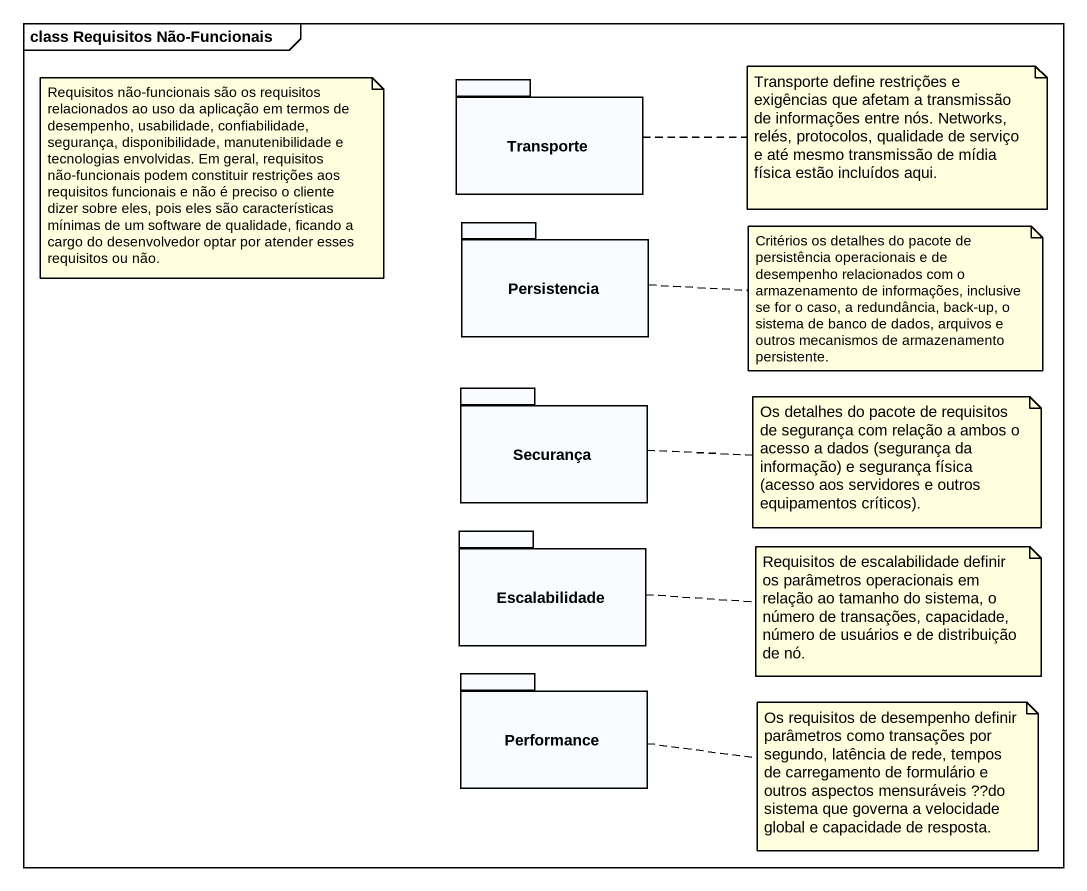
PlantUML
@startuml
mainframe class Requisitos Não-Funcionais
package Transporte {
}
package Persistencia {
}
package Securança {
}
package Escalabilidade {
}
package Performance {
}
note as N1
  Requisitos não-funcionais são os requisitos relacionados ao uso da aplicação em termos de desempenho, usabilidade, confiabilidade, segurança, disponibilidade, manutenibilidade e tecnologias envolvidas. Em geral, requisitos não-funcionais podem constituir restrições aos requisitos funcionais e não é preciso o cliente dizer sobre eles, pois eles são características mínimas de um software de qualidade, ficando a cargo do desenvolvedor optar por atender esses requisitos ou não.
end note
note right of Transporte : Transporte define restrições e exigências que afetam a transmissão de informações entre nós. Networks, relés, protocolos, qualidade de serviço e até mesmo transmissão de mídia física estão incluídos aqui.
note right of Persistencia : Critérios os detalhes do pacote de persistência operacionais e de desempenho relacionados com o armazenamento de informações, inclusive se for o caso, a redundância, back-up, o sistema de banco de dados, arquivos e outros mecanismos de armazenamento persistente.
note right of Securança : Os detalhes do pacote de requisitos de segurança com relação a ambos o acesso a dados (segurança da informação) e segurança física (acesso aos servidores e outros equipamentos críticos).
note right of Escalabilidade : Requisitos de escalabilidade definir os parâmetros operacionais em relação ao tamanho do sistema, o número de transações, capacidade, número de usuários e de distribuição de nó.
note right of Performance : Os requisitos de desempenho definir parâmetros como transações por segundo, latência de rede, tempos de carregamento de formulário e outros aspectos mensuráveis ??do sistema que governa a velocidade global e capacidade de resposta.
@enduml
